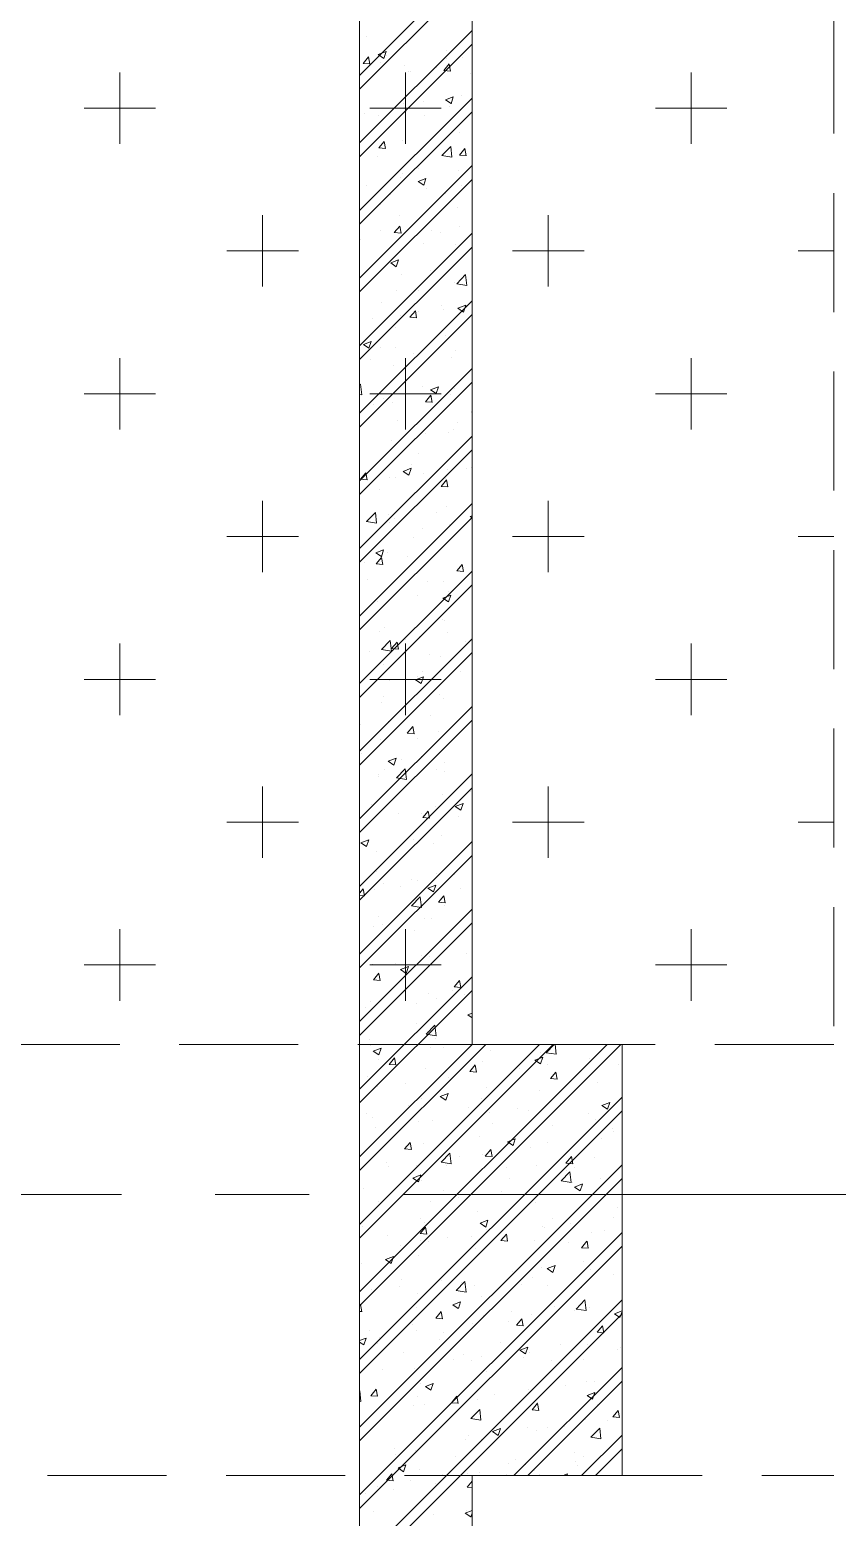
# Model space of a CAD drawing. Header units: millimetres. Extents: x 115500 to 206800, y -6300 to 53700.
# Drawn here: x 133205 to 135359, y 18339 to 22307 of the extents above; entities that cross this region are included whole.
import ezdxf

# ---------------------------------------------------------------- set-up
doc = ezdxf.new("R2010")
doc.units = ezdxf.units.MM
doc.linetypes.add('HIDDEN2', pattern=[4.7625, 3.175, -1.5875])
doc.linetypes.add('HT_Grid$0$CENTER2', pattern=[1.125, 0.75, -0.125, 0.125, -0.125])
for name, color, linetype, lineweight in [('HT_Grid$0$NDC_S_AXIS', 5, 'HT_Grid$0$CENTER2', 13), ('NDC_S_BEAM', 3, 'HIDDEN2', 20), ('NDC_S_DIM', 1, 'Continuous', 15), ('NDC_S_HATCH MATERIAL', 8, 'Continuous', 13)]:
    doc.layers.add(name, color=color, linetype=linetype, lineweight=lineweight)

msp = doc.modelspace()

# ---------------------------------------------------------------- linework, layer by layer
at = {"layer": 'HT_Grid$0$NDC_S_AXIS', "ltscale": 2000}
msp.add_line((120700, 19200), (201600, 19200), dxfattribs=at)
at = {"layer": 'NDC_S_BEAM', "ltscale": 100}
for p, q in [((135350, 23300), (135350, 19600)), ((135350, 19600), (132300, 19600)), ((132300, 18450), (135350, 18450))]:
    msp.add_line(p, q, dxfattribs=at)
at = {"layer": 'NDC_S_DIM', "ltscale": 100}
for p, q in [((134084.9, 19707.6), (134084.9, 34955.4)), ((134384.9, 19600), (134384.9, 23300)), ((134084.9, 17500.4), (134084.9, 19707.6)), ((134384.9, 19707.6), (134384.9, 19600)), ((134384.9, 19600), (134784.9, 19600)), ((134784.9, 19600), (134784.9, 18450)), ((134384.9, 17500.4), (134384.9, 18450)), ((134784.9, 18450), (134384.9, 18450)), ((134384.9, 18450), (134384.9, 17500.4))]:
    msp.add_line(p, q, dxfattribs=at)
at = {"layer": 'NDC_S_HATCH MATERIAL', "linetype": 'Continuous', "ltscale": 100}
for p, q in [((134084.9, 22185.3), (134384.9, 22485.3)), ((134084.9, 22148.6), (134384.9, 22448.6)), ((134084.9, 22005), (134384.9, 22305)), ((134084.9, 21968.3), (134384.9, 22268.3)), ((134103.8, 22289.6), (134103.8, 22289.6)), ((134094.2, 22217.2), (134108.7, 22234.4)), ((134112.2, 22215.5), (134108.7, 22234.3)), ((134134.8, 22240.7), (134155.8, 22248.7)), ((134134.8, 22240.7), (134149.7, 22230.6)), ((134149.8, 22230.5), (134155.8, 22248.6)), ((134157.2, 22236.9), (134157.2, 22236.9)), ((134316, 22250.4), (134316, 22250.4)), ((134317.3, 22230.1), (134317.3, 22230.1)), ((134359.7, 22232.2), (134359.7, 22232.2)), ((133445.2, 22002.8), (133445.2, 22193.2)), ((134094.2, 22217.2), (134112.2, 22215.6)), ((134141, 22220.3), (134141, 22220.3)), ((134205.7, 22211.1), (134205.7, 22211.1)), ((134207.2, 22002.8), (134207.2, 22193.2)), ((134214.3, 22196.2), (134214.3, 22196.2)), ((134220.4, 22196.6), (134220.4, 22196.6)), ((134289.4, 22206.1), (134289.4, 22206.1)), ((134309.4, 22198.3), (134323.9, 22215.6)), ((134309.4, 22198.3), (134327.3, 22196.8)), ((134327.3, 22196.7), (134323.9, 22215.5)), ((134380.6, 22189.8), (134380.6, 22189.8)), ((134969.2, 22002.8), (134969.2, 22193.2)), ((134084.9, 21824.7), (134384.9, 22124.7)), ((134202.1, 22111.2), (134202.1, 22111.2)), ((134255.6, 22115.4), (134255.6, 22115.4)), ((134313.9, 22119.9), (134334.9, 22127.9)), ((134313.9, 22119.9), (134328.8, 22109.8)), ((134324.1, 22102.7), (134324.1, 22102.7)), ((134328.8, 22109.7), (134334.9, 22127.9)), ((134356.1, 22132.4), (134356.1, 22132.4)), ((133350, 22098), (133540.5, 22098)), ((134084.9, 21787.9), (134384.9, 22087.9)), ((134097.5, 22084.4), (134097.5, 22084.4)), ((134112, 22098), (134302.5, 22098)), ((134135.4, 22077.9), (134135.4, 22077.9)), ((134210.5, 22087.7), (134210.5, 22087.7)), ((134257.6, 22077.6), (134257.6, 22077.6)), ((134874, 22098), (135064.5, 22098)), ((134352.5, 22032.5), (134352.5, 22032.5)), ((134135.8, 21991.5), (134150.3, 22008.7)), ((134135.8, 21991.5), (134153.8, 21989.9)), ((134153.8, 21989.8), (134150.3, 22008.7)), ((134198.4, 22011.4), (134198.4, 22011.4)), ((134245.2, 21984.4), (134245.2, 21984.4)), ((134304.4, 21971.1), (134327.8, 21995.5)), ((134331.1, 21966.9), (134327.8, 21995.4)), ((134351, 21972.7), (134365.5, 21989.9)), ((134369, 21971), (134365.5, 21989.8)), ((134084.9, 21644.4), (134384.9, 21944.4)), ((134131.6, 21969.4), (134131.6, 21969.4)), ((134304.4, 21971.1), (134331.1, 21967)), ((134351, 21972.7), (134369, 21971.1)), ((134084.9, 21607.6), (134384.9, 21907.6)), ((134194.8, 21911.5), (134194.8, 21911.5)), ((134199.2, 21924.3), (134199.2, 21924.3)), ((134240.9, 21902.3), (134261.9, 21910.4)), ((134243.2, 21936.4), (134243.2, 21936.4)), ((134255.8, 21892.2), (134261.9, 21910.3)), ((134348.8, 21932.6), (134348.8, 21932.6)), ((134359.3, 21917.5), (134359.3, 21917.5)), ((134102.3, 21890.8), (134102.3, 21890.8)), ((134166.3, 21866.1), (134166.3, 21866.1)), ((134240.9, 21902.3), (134255.8, 21892.3)), ((134262.4, 21884), (134262.4, 21884)), ((134315.1, 21870.5), (134315.1, 21870.5)), ((134355.8, 21891), (134355.8, 21891)), ((134140.2, 21840.5), (134140.2, 21840.5)), ((134345.2, 21832.8), (134345.2, 21832.8)), ((133826.2, 21621.8), (133826.2, 21812.2)), ((134191.1, 21811.6), (134191.1, 21811.6)), ((134588.2, 21621.8), (134588.2, 21812.2)), ((134084.9, 21464.1), (134384.9, 21764.1)), ((134087.4, 21747.7), (134087.4, 21747.7)), ((134139.5, 21771.8), (134139.5, 21771.8)), ((134177.5, 21765.8), (134191.9, 21783.1)), ((134177.5, 21765.8), (134195.4, 21764.3)), ((134195.4, 21764.2), (134191.9, 21783)), ((134276.8, 21772.7), (134276.8, 21772.7)), ((134299.7, 21765.1), (134299.7, 21765.1)), ((134351.9, 21782.6), (134351.9, 21782.6)), ((133731, 21717), (133921.5, 21717)), ((134084.9, 21427.3), (134384.9, 21727.3)), ((134187.5, 21711.8), (134187.5, 21711.8)), ((134254.7, 21735.5), (134254.7, 21735.5)), ((134341.5, 21732.9), (134341.5, 21732.9)), ((134493, 21717), (134683.5, 21717)), ((135255, 21717), (135350, 21717)), ((134167.9, 21684.8), (134188.9, 21692.8)), ((134167.9, 21684.8), (134182.8, 21674.7)), ((134182.8, 21674.6), (134188.9, 21692.8)), ((134197.9, 21654.4), (134197.9, 21654.4)), ((134273, 21664.2), (134273, 21664.2)), ((134337.9, 21633), (134337.9, 21633)), ((134344.2, 21629.2), (134367.5, 21653.6)), ((134344.2, 21629.2), (134370.8, 21625.1)), ((134370.9, 21625), (134367.5, 21653.5)), ((134183.8, 21611.9), (134183.8, 21611.9)), ((134241.2, 21611.8), (134241.2, 21611.8)), ((134084.9, 21283.8), (134384.9, 21583.8)), ((134144.3, 21578.2), (134144.3, 21578.2)), ((134219.1, 21540.2), (134233.6, 21557.4)), ((134237, 21538.5), (134233.6, 21557.3)), ((134242.3, 21556.5), (134242.3, 21556.5)), ((134304.5, 21571.5), (134304.5, 21571.5)), ((134307.7, 21560.9), (134307.7, 21560.9)), ((134347, 21564), (134368, 21572.1)), ((134347, 21564), (134361.9, 21553.9)), ((134361.9, 21553.8), (134368, 21572)), ((134084.9, 21247), (134384.9, 21547)), ((134119, 21536), (134119, 21536)), ((134180.2, 21512), (134180.2, 21512)), ((134194.1, 21545.9), (134194.1, 21545.9)), ((134219.1, 21540.2), (134237, 21538.6)), ((134334.2, 21533.2), (134334.2, 21533.2)), ((134094.9, 21467.2), (134115.9, 21475.3)), ((134109.8, 21457.1), (134115.9, 21475.2)), ((134314.2, 21490.6), (134314.2, 21490.6)), ((133445.2, 21240.8), (133445.2, 21431.2)), ((134094.9, 21467.2), (134109.8, 21457.2)), ((134139.3, 21460.6), (134139.3, 21460.6)), ((134181.6, 21459.3), (134181.6, 21459.3)), ((134207.2, 21240.8), (134207.2, 21431.2)), ((134228.8, 21442.6), (134228.8, 21442.6)), ((134330.6, 21433.3), (134330.6, 21433.3)), ((134341.7, 21452.5), (134341.7, 21452.5)), ((134969.2, 21240.8), (134969.2, 21431.2)), ((134084.9, 21103.5), (134384.9, 21403.5)), ((134115.2, 21427.6), (134115.2, 21427.6)), ((134176.5, 21412.2), (134176.5, 21412.2)), ((134084.9, 21066.7), (134384.9, 21366.7)), ((134084.9, 21359), (134087.1, 21361.4)), ((134090.5, 21332.8), (134087.1, 21361.3)), ((134253.8, 21355.6), (134253.8, 21355.6)), ((134274, 21346.4), (134295, 21354.5)), ((134288.9, 21336.3), (134295, 21354.4)), ((134339.3, 21349.2), (134339.3, 21349.2)), ((133350, 21336), (133540.5, 21336)), ((134084.9, 21333.7), (134090.4, 21332.9)), ((134112, 21336), (134302.5, 21336)), ((134149.9, 21324.2), (134149.9, 21324.2)), ((134172.9, 21312.3), (134172.9, 21312.3)), ((134260.7, 21314.5), (134275.2, 21331.8)), ((134260.7, 21314.5), (134278.7, 21313)), ((134274, 21346.4), (134288.9, 21336.4)), ((134278.7, 21312.9), (134275.2, 21331.7)), ((134326.9, 21333.4), (134326.9, 21333.4)), ((134874, 21336), (135064.5, 21336)), ((134123.1, 21306), (134123.1, 21306)), ((134283.3, 21299.2), (134283.3, 21299.2)), ((134383.9, 21287.4), (134384.9, 21288.3)), ((134383.9, 21287.4), (134384.9, 21287.2)), ((134186.4, 21265.7), (134186.4, 21265.7)), ((134260.4, 21230.8), (134260.4, 21230.8)), ((134323.3, 21233.5), (134323.3, 21233.5)), ((134335.5, 21240.7), (134335.5, 21240.7)), ((134346.5, 21258.9), (134346.5, 21258.9)), ((134084.9, 20923.1), (134384.9, 21223.1)), ((134169.2, 21212.4), (134169.2, 21212.4)), ((134084.9, 20886.4), (134384.9, 21186.4)), ((134241.5, 21176.6), (134241.5, 21176.6)), ((134087.2, 21107.7), (134101.6, 21124.9)), ((134105.1, 21106), (134101.6, 21124.8)), ((134165.6, 21112.6), (134165.6, 21112.6)), ((134181.5, 21112.5), (134181.5, 21112.5)), ((134201, 21128.9), (134222, 21137)), ((134201, 21128.9), (134215.9, 21118.8)), ((134215.9, 21118.8), (134222, 21136.9)), ((134223.6, 21146.7), (134223.6, 21146.7)), ((134256.6, 21122.4), (134256.6, 21122.4)), ((134313.3, 21110.7), (134313.3, 21110.7)), ((134319.6, 21133.7), (134319.6, 21133.7)), ((134370.2, 21137.4), (134370.2, 21137.4)), ((134383.7, 21139.9), (134383.7, 21139.9)), ((134087.2, 21107.7), (134105.1, 21106.1)), ((134138.4, 21080.7), (134138.4, 21080.7)), ((134302.3, 21088.9), (134316.8, 21106.1)), ((134302.3, 21088.9), (134320.3, 21087.3)), ((134320.3, 21087.2), (134316.8, 21106)), ((133826.2, 20859.8), (133826.2, 21050.2)), ((134084.9, 20742.8), (134384.9, 21042.8)), ((134316, 21033.8), (134316, 21033.8)), ((134588.2, 20859.8), (134588.2, 21050.2)), ((134084.9, 20706.1), (134384.9, 21006.1)), ((134102.6, 20994.2), (134102.6, 20994.2)), ((134103.5, 20995.1), (134126.9, 21019.5)), ((134103.5, 20995.1), (134130.2, 20991)), ((134130.2, 20990.9), (134126.9, 21019.4)), ((134161.9, 21012.7), (134161.9, 21012.7)), ((134165.2, 20993.4), (134165.2, 20993.4)), ((134177.7, 21004.1), (134177.7, 21004.1)), ((134291.3, 21019), (134291.3, 21019)), ((134380.1, 21008.1), (134384.9, 21010)), ((134380.1, 21008.1), (134384.9, 21004.9)), ((133731, 20955), (133921.5, 20955)), ((134228.4, 20953.1), (134228.4, 20953.1)), ((134253, 20975.7), (134253, 20975.7)), ((134325.3, 20986.6), (134325.3, 20986.6)), ((134493, 20955), (134683.5, 20955)), ((135255, 20955), (135350, 20955)), ((134128, 20911.4), (134149, 20919.4)), ((134142.9, 20901.2), (134149, 20919.3)), ((134158.3, 20912.8), (134158.3, 20912.8)), ((134312.3, 20933.9), (134312.3, 20933.9)), ((134098.8, 20885.8), (134098.8, 20885.8)), ((134128, 20911.4), (134142.9, 20901.3)), ((134128.8, 20882), (134143.3, 20899.3)), ((134128.8, 20882), (134146.7, 20880.5)), ((134146.7, 20880.4), (134143.3, 20899.2)), ((134212.4, 20900.7), (134212.4, 20900.7)), ((134344, 20863.2), (134358.4, 20880.4)), ((134361.9, 20861.6), (134358.4, 20880.4)), ((134084.9, 20562.5), (134384.9, 20862.5)), ((134105.5, 20840.9), (134105.5, 20840.9)), ((134265.6, 20834.1), (134265.6, 20834.1)), ((134308.7, 20834.1), (134308.7, 20834.1)), ((134344, 20863.2), (134361.9, 20861.6)), ((134084.9, 20525.8), (134384.9, 20825.8)), ((134154.6, 20813), (134154.6, 20813)), ((134240.6, 20796.7), (134240.6, 20796.7)), ((134307.1, 20790.6), (134328.1, 20798.6)), ((134322, 20780.4), (134328.1, 20798.6)), ((134322.9, 20807.3), (134322.9, 20807.3)), ((134133.5, 20782.4), (134133.5, 20782.4)), ((134307.1, 20790.6), (134322, 20780.5)), ((134305, 20734.2), (134305, 20734.2)), ((134312.5, 20730.8), (134312.5, 20730.8)), ((134084.9, 20382.2), (134384.9, 20682.2)), ((134137.5, 20700.8), (134137.5, 20700.8)), ((134143.3, 20653.2), (134166.7, 20677.6)), ((134151, 20713.1), (134151, 20713.1)), ((134170, 20649), (134166.7, 20677.5)), ((134207.2, 20680.8), (134207.2, 20680.8)), ((134244, 20689), (134244, 20689)), ((134319.1, 20698.9), (134319.1, 20698.9)), ((133445.2, 20478.8), (133445.2, 20669.2)), ((134084.9, 20345.5), (134384.9, 20645.5)), ((134110.3, 20647.3), (134110.3, 20647.3)), ((134143.3, 20653.2), (134170, 20649.1)), ((134170.4, 20656.4), (134184.9, 20673.6)), ((134170.4, 20656.4), (134188.4, 20654.8)), ((134188.4, 20654.7), (134184.9, 20673.5)), ((134207.2, 20478.8), (134207.2, 20669.2)), ((134270.5, 20640.6), (134270.5, 20640.6)), ((134367.4, 20674.1), (134367.4, 20674.1)), ((134969.2, 20478.8), (134969.2, 20669.2)), ((134147.4, 20613.2), (134147.4, 20613.2)), ((134252.1, 20595.8), (134252.1, 20595.8)), ((134301.4, 20634.3), (134301.4, 20634.3)), ((134353.8, 20595.5), (134353.8, 20595.5)), ((133350, 20574), (133540.5, 20574)), ((134112, 20574), (134302.5, 20574)), ((134165.1, 20570.7), (134165.1, 20570.7)), ((134234.1, 20573), (134255.1, 20581.1)), ((134234.1, 20573), (134249, 20563)), ((134240.2, 20580.6), (134240.2, 20580.6)), ((134249, 20562.9), (134255.1, 20581)), ((134874, 20574), (135064.5, 20574)), ((134147.5, 20528.4), (134147.5, 20528.4)), ((134297.7, 20534.5), (134297.7, 20534.5)), ((134307.7, 20521.6), (134307.7, 20521.6)), ((134084.9, 20201.9), (134384.9, 20501.9)), ((134143.7, 20513.3), (134143.7, 20513.3)), ((134274.9, 20477.2), (134274.9, 20477.2)), ((134084.9, 20165.1), (134384.9, 20465.1)), ((134086.2, 20452.4), (134086.2, 20452.4)), ((134161.3, 20462.3), (134161.3, 20462.3)), ((134212, 20430.7), (134226.5, 20448)), ((134230, 20429.1), (134226.5, 20447.9)), ((134140.1, 20413.5), (134140.1, 20413.5)), ((134212, 20430.7), (134230, 20429.1)), ((134239.7, 20416.8), (134239.7, 20416.8)), ((134294.1, 20434.6), (134294.1, 20434.6)), ((134089.1, 20375.1), (134089.1, 20375.1)), ((134161.1, 20355.5), (134182.1, 20363.5)), ((134176, 20345.3), (134182.1, 20363.5)), ((134196, 20358.9), (134196, 20358.9)), ((134249.3, 20368.3), (134249.3, 20368.3)), ((134084.9, 20021.6), (134384.9, 20321.6)), ((134136.6, 20320.9), (134136.6, 20320.9)), ((134152.4, 20334.8), (134152.4, 20334.8)), ((134161.1, 20355.5), (134176, 20345.4)), ((134183.1, 20311.3), (134206.5, 20335.7)), ((134209.8, 20307.1), (134206.5, 20335.6)), ((134290.4, 20334.7), (134290.4, 20334.7)), ((134311.6, 20350.9), (134311.6, 20350.9)), ((134312.5, 20328), (134312.5, 20328)), ((133826.2, 20097.8), (133826.2, 20288.2)), ((134084.9, 19984.8), (134384.9, 20284.8)), ((134136.4, 20313.6), (134136.4, 20313.6)), ((134183.1, 20311.3), (134209.8, 20307.2)), ((134588.2, 20097.8), (134588.2, 20288.2)), ((134117, 20240.6), (134117, 20240.6)), ((134306.5, 20265.5), (134306.5, 20265.5)), ((134340.1, 20234.7), (134361.1, 20242.8)), ((134355.1, 20224.6), (134361.2, 20242.7)), ((134381.6, 20275.4), (134381.6, 20275.4)), ((134132.8, 20213.7), (134132.8, 20213.7)), ((134189.6, 20215.8), (134189.6, 20215.8)), ((134251.2, 20215.9), (134251.2, 20215.9)), ((134253.7, 20205.1), (134268.1, 20222.3)), ((134253.7, 20205.1), (134271.6, 20203.5)), ((134271.6, 20203.4), (134268.1, 20222.2)), ((134286.8, 20234.9), (134286.8, 20234.9)), ((134340.1, 20234.7), (134355.1, 20224.6)), ((134349.7, 20209), (134349.7, 20209)), ((133731, 20193), (133921.5, 20193)), ((134493, 20193), (134683.5, 20193)), ((135255, 20193), (135350, 20193)), ((134084.9, 19841.3), (134384.9, 20141.3)), ((134088.1, 20137.9), (134109.1, 20146)), ((134088.1, 20137.9), (134103, 20127.9)), ((134103, 20127.8), (134109.1, 20145.9)), ((134227.6, 20147.2), (134227.6, 20147.2)), ((134283.1, 20135), (134283.1, 20135)), ((134302.7, 20157.1), (134302.7, 20157.1)), ((134084.9, 19804.5), (134384.9, 20104.5)), ((134129.1, 20113.9), (134129.1, 20113.9)), ((134131.1, 20062.5), (134131.1, 20062.5)), ((134291.3, 20055.7), (134291.3, 20055.7)), ((134337.4, 20053.7), (134337.4, 20053.7)), ((134084.9, 20003.9), (134094.6, 20015.5)), ((134098.1, 19996.6), (134094.6, 20015.4)), ((134125.5, 20014), (134125.5, 20014)), ((134148.7, 20028.9), (134148.7, 20028.9)), ((134194.4, 20022.2), (134194.4, 20022.2)), ((134223.8, 20038.8), (134223.8, 20038.8)), ((134238.8, 20036.9), (134238.8, 20036.9)), ((134267.1, 20017.1), (134288.2, 20025.2)), ((134267.1, 20017.1), (134282.1, 20007.1)), ((134279.5, 20035.1), (134279.5, 20035.1)), ((134282.1, 20007), (134288.2, 20025.1)), ((134354.5, 20015.4), (134354.5, 20015.4)), ((134084.9, 19997.8), (134098, 19996.7)), ((134084.9, 19661), (134384.9, 19961)), ((134222.9, 19969.4), (134246.2, 19993.8)), ((134222.9, 19969.4), (134249.5, 19965.3)), ((134249.6, 19965.2), (134246.2, 19993.7)), ((134295.3, 19979.4), (134309.8, 19996.6)), ((134295.3, 19979.4), (134313.2, 19977.8)), ((134313.2, 19977.8), (134309.8, 19996.6)), ((134310.7, 19971.1), (134310.7, 19971.1)), ((134084.9, 19624.2), (134384.9, 19924.2)), ((134135.7, 19941), (134135.7, 19941)), ((134144.8, 19920.4), (134144.8, 19920.4)), ((134258.5, 19935.4), (134258.5, 19935.4)), ((134275.8, 19935.3), (134275.8, 19935.3)), ((133445.2, 19716.8), (133445.2, 19907.2)), ((134121.8, 19914.1), (134121.8, 19914.1)), ((134207.2, 19716.8), (134207.2, 19907.2)), ((134231.6, 19903.2), (134231.6, 19903.2)), ((134969.2, 19716.8), (134969.2, 19907.2)), ((134369, 19842), (134369, 19842)), ((133350, 19812), (133540.5, 19812)), ((134112, 19812), (134302.5, 19812)), ((134118.2, 19814.3), (134118.2, 19814.3)), ((134179.5, 19817.1), (134179.5, 19817.1)), ((134194.2, 19799.6), (134215.2, 19807.7)), ((134209.1, 19789.5), (134215.2, 19807.6)), ((134250.3, 19836), (134250.3, 19836)), ((134272.2, 19835.4), (134272.2, 19835.4)), ((134874, 19812), (135064.5, 19812)), ((134084.9, 19480.6), (134384.9, 19780.6)), ((134121.7, 19772.6), (134136.2, 19789.8)), ((134121.7, 19772.6), (134139.7, 19771)), ((134139.7, 19770.9), (134136.2, 19789.7)), ((134194.2, 19799.6), (134209.1, 19789.5)), ((134336.9, 19753.7), (134351.4, 19771)), ((134354.9, 19752.1), (134351.4, 19770.9)), ((134084.9, 19443.9), (134384.9, 19743.9)), ((134173.2, 19749.9), (134173.2, 19749.9)), ((134268.6, 19735.5), (134268.6, 19735.5)), ((134290.1, 19723.7), (134290.1, 19723.7)), ((134333.3, 19743.2), (134333.3, 19743.2)), ((134336.9, 19753.7), (134354.9, 19752.2)), ((134365.2, 19733.6), (134365.2, 19733.6)), ((134100.6, 19698.7), (134100.6, 19698.7)), ((134114.5, 19714.4), (134114.5, 19714.4)), ((134236.4, 19709.6), (134236.4, 19709.6)), ((134373.2, 19678.8), (134384.9, 19683.3)), ((134237.9, 19657), (134237.9, 19657)), ((134262.6, 19627.6), (134286, 19651.9)), ((134289.3, 19623.4), (134286, 19651.8)), ((134373.2, 19678.8), (134384.9, 19671)), ((134110.9, 19614.5), (134110.9, 19614.5)), ((134211.2, 19605.4), (134211.2, 19605.4)), ((134262.6, 19627.6), (134289.3, 19623.4)), ((134264.9, 19635.7), (134264.9, 19635.7)), ((134286.3, 19615.2), (134286.3, 19615.2)), ((134084.9, 19300.3), (134384.9, 19600.3)), ((134084.9, 19263.6), (134421.3, 19600)), ((134084.9, 19083.3), (134601.6, 19600)), ((134084.9, 18903), (134781.9, 19600)), ((134084.9, 19120), (134564.9, 19600)), ((134084.9, 18939.7), (134745.2, 19600)), ((134113.5, 19597.4), (134113.5, 19597.4)), ((134121.2, 19582.1), (134142.2, 19590.1)), ((134121.2, 19582.1), (134136.1, 19572)), ((134136.1, 19571.9), (134142.2, 19590)), ((134163.4, 19546.9), (134177.8, 19564.1)), ((134181.3, 19545.3), (134177.8, 19564.1)), ((134273.6, 19590.7), (134273.6, 19590.7)), ((134309.8, 19591.2), (134309.8, 19591.2)), ((134433.8, 19583.9), (134433.8, 19583.9)), ((134552.3, 19558), (134573.3, 19566.1)), ((134567.2, 19547.9), (134573.3, 19566)), ((134568.6, 19577.5), (134568.6, 19577.5)), ((134582.8, 19577.9), (134604, 19600)), ((134582.8, 19577.9), (134609.5, 19573.8)), ((134593.9, 19577.2), (134593.9, 19577.2)), ((134609.5, 19573.7), (134606.4, 19600)), ((134722.6, 19598.6), (134722.6, 19598.6)), ((134754.1, 19570.4), (134754.1, 19570.4)), ((134134.8, 19561.1), (134134.8, 19561.1)), ((134163.4, 19546.9), (134181.3, 19545.3)), ((134261.3, 19535.8), (134261.3, 19535.8)), ((134378.5, 19528.1), (134393, 19545.3)), ((134378.5, 19528.1), (134396.5, 19526.5)), ((134396.5, 19526.4), (134393, 19545.2)), ((134412.8, 19555), (134412.8, 19555)), ((134510.4, 19536.8), (134510.4, 19536.8)), ((134552.3, 19558), (134567.2, 19548)), ((134585.5, 19546.7), (134585.5, 19546.7)), ((134593.7, 19509.3), (134608.2, 19526.5)), ((134611.7, 19507.6), (134608.2, 19526.4)), ((134699.1, 19561.7), (134699.1, 19561.7)), ((134774.3, 19546.2), (134774.3, 19546.2)), ((134107.2, 19514.7), (134107.2, 19514.7)), ((134132.2, 19487), (134132.2, 19487)), ((134207.3, 19496.9), (134207.3, 19496.9)), ((134321, 19511.9), (134321, 19511.9)), ((134424.4, 19486.2), (134424.4, 19486.2)), ((134593.7, 19509.3), (134611.7, 19507.7)), ((134599.3, 19516.2), (134599.3, 19516.2)), ((134719, 19498.7), (134719, 19498.7)), ((134084.9, 18759.4), (134784.9, 19459.4)), ((134249.4, 19456.1), (134249.4, 19456.1)), ((134300.2, 19461.3), (134321.2, 19469.3)), ((134300.2, 19461.3), (134315.2, 19451.2)), ((134315.2, 19451.1), (134321.3, 19469.3)), ((134409.1, 19455.1), (134409.1, 19455.1)), ((134565, 19477.6), (134565, 19477.6)), ((134731.4, 19437.2), (134752.4, 19445.3)), ((134746.3, 19427.1), (134752.4, 19445.2)), ((134084.9, 18722.6), (134784.9, 19422.6)), ((134103.6, 19414.8), (134103.6, 19414.8)), ((134215.2, 19437.4), (134215.2, 19437.4)), ((134257.6, 19435.9), (134257.6, 19435.9)), ((134375.4, 19430.6), (134375.4, 19430.6)), ((134431.5, 19418.5), (134431.5, 19418.5)), ((134506.6, 19428.4), (134506.6, 19428.4)), ((134535.5, 19423.9), (134535.5, 19423.9)), ((134620.2, 19443.3), (134620.2, 19443.3)), ((134695.7, 19417.1), (134695.7, 19417.1)), ((134731.4, 19437.2), (134746.3, 19427.2)), ((134118.3, 19403.9), (134118.3, 19403.9)), ((134128.4, 19378.6), (134128.4, 19378.6)), ((134242, 19393.6), (134242, 19393.6)), ((134278.5, 19397.1), (134278.5, 19397.1)), ((134438.6, 19390.3), (134438.6, 19390.3)), ((134561.3, 19377.8), (134561.3, 19377.8)), ((134598.8, 19383.6), (134598.8, 19383.6)), ((134715.3, 19398.9), (134715.3, 19398.9)), ((134758.9, 19376.8), (134758.9, 19376.8)), ((134761.9, 19367.2), (134761.9, 19367.2)), ((134205, 19321.3), (134219.5, 19338.5)), ((134222.9, 19319.6), (134219.5, 19338.4)), ((134254, 19336.1), (134254, 19336.1)), ((134405.5, 19355.3), (134405.5, 19355.3)), ((134479.3, 19340.5), (134500.3, 19348.6)), ((134479.3, 19340.5), (134494.2, 19330.4)), ((134494.2, 19330.3), (134500.3, 19348.5)), ((134541.3, 19325), (134541.3, 19325)), ((134586.9, 19337.2), (134586.9, 19337.2)), ((134730.8, 19350), (134730.8, 19350)), ((134099.9, 19314.9), (134099.9, 19314.9)), ((134205, 19321.3), (134222.9, 19319.7)), ((134302.4, 19285.7), (134325.8, 19310)), ((134302.4, 19285.7), (134329.1, 19281.5)), ((134329.1, 19281.5), (134325.8, 19310)), ((134352.6, 19300.2), (134352.6, 19300.2)), ((134412, 19307.2), (134412, 19307.2)), ((134420.2, 19302.4), (134434.6, 19319.7)), ((134420.2, 19302.4), (134438.1, 19300.9)), ((134427.7, 19310.1), (134427.7, 19310.1)), ((134438.1, 19300.8), (134434.6, 19319.6)), ((134635.3, 19283.6), (134649.8, 19300.8)), ((134653.3, 19282), (134649.8, 19300.8)), ((134711.7, 19299), (134711.7, 19299)), ((134084.9, 18579.1), (134784.9, 19279.1)), ((134155.5, 19284.9), (134155.5, 19284.9)), ((134163.1, 19275.2), (134163.1, 19275.2)), ((134227.2, 19243.7), (134248.2, 19251.8)), ((134237, 19277.2), (134237, 19277.2)), ((134242.2, 19233.6), (134248.3, 19251.7)), ((134315.7, 19278.1), (134315.7, 19278.1)), ((134401.8, 19255.4), (134401.8, 19255.4)), ((134475.8, 19271.4), (134475.8, 19271.4)), ((134557.7, 19277.9), (134557.7, 19277.9)), ((134622.6, 19236), (134645.9, 19260.4)), ((134635.3, 19283.6), (134653.3, 19282)), ((134636, 19264.6), (134636, 19264.6)), ((134649.3, 19231.8), (134646, 19260.3)), ((134658.8, 19271.3), (134658.8, 19271.3)), ((134084.9, 18542.3), (134784.9, 19242.3)), ((134096.3, 19215.1), (134096.3, 19215.1)), ((134227.2, 19243.7), (134242.2, 19233.7)), ((134250.3, 19236.2), (134250.3, 19236.2)), ((134308.9, 19211.3), (134308.9, 19211.3)), ((134462.4, 19206.7), (134462.4, 19206.7)), ((134483.9, 19241.3), (134483.9, 19241.3)), ((134622.6, 19236), (134649.3, 19231.9)), ((134651.8, 19231.6), (134651.8, 19231.6)), ((134658.4, 19219.7), (134679.4, 19227.8)), ((134658.4, 19219.7), (134673.3, 19209.6)), ((134673.3, 19209.6), (134679.4, 19227.7)), ((134727, 19241.5), (134727, 19241.5)), ((134134, 19181.2), (134134, 19181.2)), ((134273.7, 19181.9), (134273.7, 19181.9)), ((134348.8, 19191.7), (134348.8, 19191.7)), ((134554, 19178), (134554, 19178)), ((134708, 19199.1), (134708, 19199.1)), ((134773.4, 19166.4), (134773.4, 19166.4)), ((134097.1, 19131.6), (134097.1, 19131.6)), ((134246.7, 19136.3), (134246.7, 19136.3)), ((134398.2, 19155.5), (134398.2, 19155.5)), ((134406.3, 19122.9), (134427.3, 19131)), ((134421.2, 19112.8), (134427.3, 19130.9)), ((134598.4, 19136.3), (134598.4, 19136.3)), ((134761.6, 19138.2), (134761.6, 19138.2)), ((134084.9, 18398.8), (134784.9, 19098.8)), ((134092.6, 19115.2), (134092.6, 19115.2)), ((134160.4, 19091.3), (134160.4, 19091.3)), ((134246.6, 19095.6), (134261.1, 19112.8)), ((134246.6, 19095.6), (134264.5, 19094)), ((134257.3, 19124.8), (134257.3, 19124.8)), ((134264.6, 19093.9), (134261.1, 19112.8)), ((134383.5, 19088.4), (134383.5, 19088.4)), ((134406.3, 19122.9), (134421.2, 19112.9)), ((134417.4, 19118.1), (134417.4, 19118.1)), ((134423.5, 19106.3), (134423.5, 19106.3)), ((134461.8, 19076.8), (134476.3, 19094)), ((134479.7, 19075.1), (134476.3, 19093.9)), ((134572.9, 19113.3), (134572.9, 19113.3)), ((134577.6, 19111.3), (134577.6, 19111.3)), ((134648, 19123.2), (134648, 19123.2)), ((134704.4, 19099.3), (134704.4, 19099.3)), ((134737.7, 19104.5), (134737.7, 19104.5)), ((134084.9, 18362), (134784.9, 19062)), ((134194.7, 19063.5), (134194.7, 19063.5)), ((134248.5, 19076.3), (134248.5, 19076.3)), ((134269.8, 19073.4), (134269.8, 19073.4)), ((134320.5, 19084.5), (134320.5, 19084.5)), ((134394.5, 19055.7), (134394.5, 19055.7)), ((134461.8, 19076.8), (134479.7, 19075.2)), ((134480.7, 19077.8), (134480.7, 19077.8)), ((134550.4, 19078.1), (134550.4, 19078.1)), ((134640.8, 19071), (134640.8, 19071)), ((134677, 19057.9), (134691.4, 19075.2)), ((134677, 19057.9), (134694.9, 19056.4)), ((134694.9, 19056.3), (134691.5, 19075.1)), ((134089, 19015.3), (134089, 19015.3)), ((134154.2, 19026.2), (134175.2, 19034.2)), ((134154.2, 19026.2), (134169.2, 19016.1)), ((134169.2, 19016), (134175.3, 19034.2)), ((134243, 19036.4), (134243, 19036.4)), ((134585.4, 19002.2), (134606.4, 19010.2)), ((134600.3, 18992), (134606.4, 19010.1)), ((134682.7, 19019.8), (134682.7, 19019.8)), ((134197.6, 18972.3), (134197.6, 18972.3)), ((134304.5, 18970.1), (134304.5, 18970.1)), ((134342.2, 18943.8), (134365.5, 18968.1)), ((134368.9, 18939.6), (134365.6, 18968.1)), ((134494, 18995), (134494, 18995)), ((134546.7, 18978.3), (134546.7, 18978.3)), ((134569.1, 19004.9), (134569.1, 19004.9)), ((134585.4, 19002.2), (134600.3, 18992.1)), ((134700.7, 18999.4), (134700.7, 18999.4)), ((134761, 18987.4), (134761, 18987.4)), ((134115.8, 18945.2), (134115.8, 18945.2)), ((134190.9, 18955.1), (134190.9, 18955.1)), ((134239.4, 18936.6), (134239.4, 18936.6)), ((134342.2, 18943.8), (134368.9, 18939.6)), ((134357.7, 18965.6), (134357.7, 18965.6)), ((134390.9, 18955.8), (134390.9, 18955.8)), ((134517.9, 18958.8), (134517.9, 18958.8)), ((134586.1, 18957.3), (134586.1, 18957.3)), ((134678, 18952), (134678, 18952)), ((134084.9, 18218.5), (134784.9, 18918.5)), ((134084.9, 18902.9), (134087.5, 18906)), ((134085.3, 18915.5), (134085.3, 18915.5)), ((134091, 18887.1), (134087.5, 18905.9)), ((134236.1, 18897.3), (134236.1, 18897.3)), ((134333.3, 18905.4), (134354.3, 18913.5)), ((134333.3, 18905.4), (134348.2, 18895.3)), ((134348.3, 18895.3), (134354.3, 18913.4)), ((134411.1, 18927.3), (134411.1, 18927.3)), ((134603.8, 18901.5), (134603.8, 18901.5)), ((134657.9, 18891.5), (134657.9, 18891.5)), ((134662.4, 18894.1), (134685.7, 18918.5)), ((134662.4, 18894.1), (134689, 18890)), ((134689, 18889.9), (134685.7, 18918.4)), ((134697.1, 18899.5), (134697.1, 18899.5)), ((134764.5, 18881.4), (134784.9, 18889.2)), ((134084.9, 18887.7), (134091, 18887.2)), ((134084.9, 18181.7), (134784.9, 18881.7)), ((134225.6, 18851.7), (134225.6, 18851.7)), ((134288.2, 18869.9), (134302.7, 18887.2)), ((134288.2, 18869.9), (134306.2, 18868.4)), ((134306.2, 18868.3), (134302.7, 18887.1)), ((134387.3, 18855.9), (134387.3, 18855.9)), ((134415.1, 18876.7), (134415.1, 18876.7)), ((134483, 18861.4), (134483, 18861.4)), ((134490.2, 18886.6), (134490.2, 18886.6)), ((134503.4, 18851.1), (134517.9, 18868.3)), ((134503.4, 18851.1), (134521.4, 18849.5)), ((134521.4, 18849.5), (134517.9, 18868.3)), ((134543.1, 18878.4), (134543.1, 18878.4)), ((134718.6, 18832.3), (134733.1, 18849.5)), ((134736.5, 18830.6), (134733.1, 18849.4)), ((134764.5, 18881.4), (134779.4, 18871.3)), ((134779.4, 18871.2), (134784.9, 18887.6)), ((134084.9, 18810), (134102.3, 18816.7)), ((134096.2, 18798.5), (134102.3, 18816.6)), ((134112, 18836.8), (134112, 18836.8)), ((134139.2, 18819), (134139.2, 18819)), ((134235.7, 18836.7), (134235.7, 18836.7)), ((134299.3, 18812.3), (134299.3, 18812.3)), ((134308, 18831.4), (134308, 18831.4)), ((134718.6, 18832.3), (134736.5, 18830.7)), ((134084.9, 18806.2), (134096.2, 18798.6)), ((134133.1, 18801.4), (134133.1, 18801.4)), ((134202.4, 18778.7), (134202.4, 18778.7)), ((134362.6, 18772), (134362.6, 18772)), ((134459.5, 18805.5), (134459.5, 18805.5)), ((134512.4, 18784.6), (134533.4, 18792.7)), ((134512.4, 18784.6), (134527.3, 18774.5)), ((134524.9, 18783.2), (134524.9, 18783.2)), ((134527.3, 18774.5), (134533.4, 18792.6)), ((134539.4, 18778.5), (134539.4, 18778.5)), ((134619.6, 18798.7), (134619.6, 18798.7)), ((134693.5, 18799.7), (134693.5, 18799.7)), ((134714.4, 18808.1), (134714.4, 18808.1)), ((134772.5, 18786.5), (134772.5, 18786.5)), ((134779.7, 18792), (134779.7, 18792)), ((134146.7, 18733.4), (134146.7, 18733.4)), ((134232.1, 18736.8), (134232.1, 18736.8)), ((134336.2, 18758.4), (134336.2, 18758.4)), ((134383.6, 18756.1), (134383.6, 18756.1)), ((134411.3, 18768.2), (134411.3, 18768.2)), ((134496.7, 18450), (134784.9, 18738.1)), ((134522.7, 18765.2), (134522.7, 18765.2)), ((134597.6, 18756.4), (134597.6, 18756.4)), ((134682.9, 18758.4), (134682.9, 18758.4)), ((134247.7, 18696.4), (134247.7, 18696.4)), ((134260.3, 18687.9), (134281.3, 18695.9)), ((134275.3, 18677.7), (134281.3, 18695.8)), ((134422.6, 18726.4), (134422.6, 18726.4)), ((134533.5, 18450), (134784.9, 18701.4)), ((134689.8, 18699.8), (134689.8, 18699.8)), ((134710.5, 18699.7), (134710.5, 18699.7)), ((134084.9, 18675.6), (134085.1, 18675.9)), ((134088.5, 18647.3), (134085.2, 18675.8)), ((134114.7, 18663.1), (134129.2, 18680.3)), ((134114.7, 18663.1), (134132.6, 18661.5)), ((134132.6, 18661.5), (134129.2, 18680.3)), ((134239.6, 18659.8), (134239.6, 18659.8)), ((134260.3, 18687.9), (134275.2, 18677.8)), ((134329.9, 18644.3), (134344.3, 18661.5)), ((134347.8, 18642.6), (134344.3, 18661.4)), ((134380, 18656.2), (134380, 18656.2)), ((134399.8, 18653), (134399.8, 18653)), ((134446, 18664.9), (134446, 18664.9)), ((134535.8, 18678.7), (134535.8, 18678.7)), ((134635.4, 18689.8), (134635.4, 18689.8)), ((134691.5, 18663.8), (134712.5, 18671.9)), ((134691.5, 18663.8), (134706.4, 18653.8)), ((134706.4, 18653.7), (134712.5, 18671.8)), ((134084.9, 18648), (134088.5, 18647.4)), ((134228.4, 18637), (134228.4, 18637)), ((134257.2, 18640), (134257.2, 18640)), ((134329.9, 18644.3), (134347.8, 18642.7)), ((134332.3, 18649.9), (134332.3, 18649.9)), ((134382, 18601.9), (134405.3, 18626.2)), ((134408.6, 18597.7), (134405.3, 18626.2)), ((134545, 18625.5), (134559.5, 18642.7)), ((134545, 18625.5), (134563, 18623.9)), ((134563, 18623.8), (134559.5, 18642.6)), ((134559.9, 18646.2), (134559.9, 18646.2)), ((134720.1, 18639.5), (134720.1, 18639.5)), ((134760.2, 18606.6), (134774.7, 18623.9)), ((134778.2, 18605), (134774.7, 18623.8)), ((134382, 18601.9), (134408.6, 18597.7)), ((134439.4, 18567.1), (134460.4, 18575.1)), ((134454.3, 18556.9), (134460.4, 18575.1)), ((134532.1, 18578.8), (134532.1, 18578.8)), ((134556.5, 18571.5), (134556.5, 18571.5)), ((134585.2, 18577.4), (134585.2, 18577.4)), ((134631.6, 18581.4), (134631.6, 18581.4)), ((134686.2, 18599.9), (134686.2, 18599.9)), ((134702.1, 18552.2), (134725.5, 18576.6)), ((134728.8, 18548), (134725.5, 18576.5)), ((134745.2, 18596.3), (134745.2, 18596.3)), ((134760.1, 18607.5), (134760.1, 18607.5)), ((134760.2, 18606.6), (134778.2, 18605.1)), ((134224.8, 18537.1), (134224.8, 18537.1)), ((134253.4, 18531.6), (134253.4, 18531.6)), ((134367, 18546.6), (134367, 18546.6)), ((134376.3, 18556.3), (134376.3, 18556.3)), ((134410.2, 18547.4), (134410.2, 18547.4)), ((134439.4, 18567.1), (134454.3, 18557)), ((134677.1, 18450), (134784.9, 18557.8)), ((134702.1, 18552.2), (134728.8, 18548.1)), ((134178.3, 18521.7), (134178.3, 18521.7)), ((134181.2, 18506.5), (134181.2, 18506.5)), ((134235.3, 18517.4), (134235.3, 18517.4)), ((134341.4, 18499.7), (134341.4, 18499.7)), ((134501.5, 18492.9), (134501.5, 18492.9)), ((134657.1, 18511.6), (134657.1, 18511.6)), ((134682.5, 18500.1), (134682.5, 18500.1)), ((134713.8, 18450), (134784.9, 18521.1)), ((134156.3, 18437.4), (134170.8, 18454.7)), ((134174.3, 18435.8), (134170.8, 18454.6)), ((134187.3, 18470.3), (134208.3, 18478.4)), ((134187.3, 18470.3), (134202.2, 18460.2)), ((134202.3, 18460.2), (134208.3, 18478.3)), ((134244.5, 18466.2), (134244.5, 18466.2)), ((134372.7, 18456.4), (134372.7, 18456.4)), ((134404.6, 18459.4), (134404.6, 18459.4)), ((134477.6, 18453.2), (134477.6, 18453.2)), ((134482.1, 18481.5), (134482.1, 18481.5)), ((134528.5, 18478.9), (134528.5, 18478.9)), ((134552.7, 18463.1), (134552.7, 18463.1)), ((134564.8, 18452.6), (134564.8, 18452.6)), ((134628.2, 18450), (134639.5, 18454.3)), ((134638.1, 18450), (134639.5, 18454.3)), ((134661.6, 18486.2), (134661.6, 18486.2)), ((134666.3, 18478), (134666.3, 18478)), ((134132.2, 18421.5), (134132.2, 18421.5)), ((134156.3, 18437.4), (134174.2, 18435.9)), ((134174.5, 18413.3), (134174.5, 18413.3)), ((134221.1, 18437.2), (134221.1, 18437.2)), ((134288.1, 18428.2), (134288.1, 18428.2)), ((134307.1, 18451.5), (134307.1, 18451.5)), ((134371.5, 18418.6), (134384.9, 18434.6)), ((134371.5, 18418.6), (134384.9, 18417.5)), ((134099.4, 18403.4), (134099.4, 18403.4)), ((134121.5, 18354), (134121.5, 18354)), ((134281.7, 18347.2), (134281.7, 18347.2)), ((134366.4, 18349.5), (134384.9, 18356.6)), ((134366.4, 18349.5), (134381.3, 18339.5)), ((134369, 18356.6), (134369, 18356.6)), ((134381.3, 18339.4), (134384.9, 18350))]:
    msp.add_line(p, q, dxfattribs=at)

doc.saveas('drawing.dxf')
